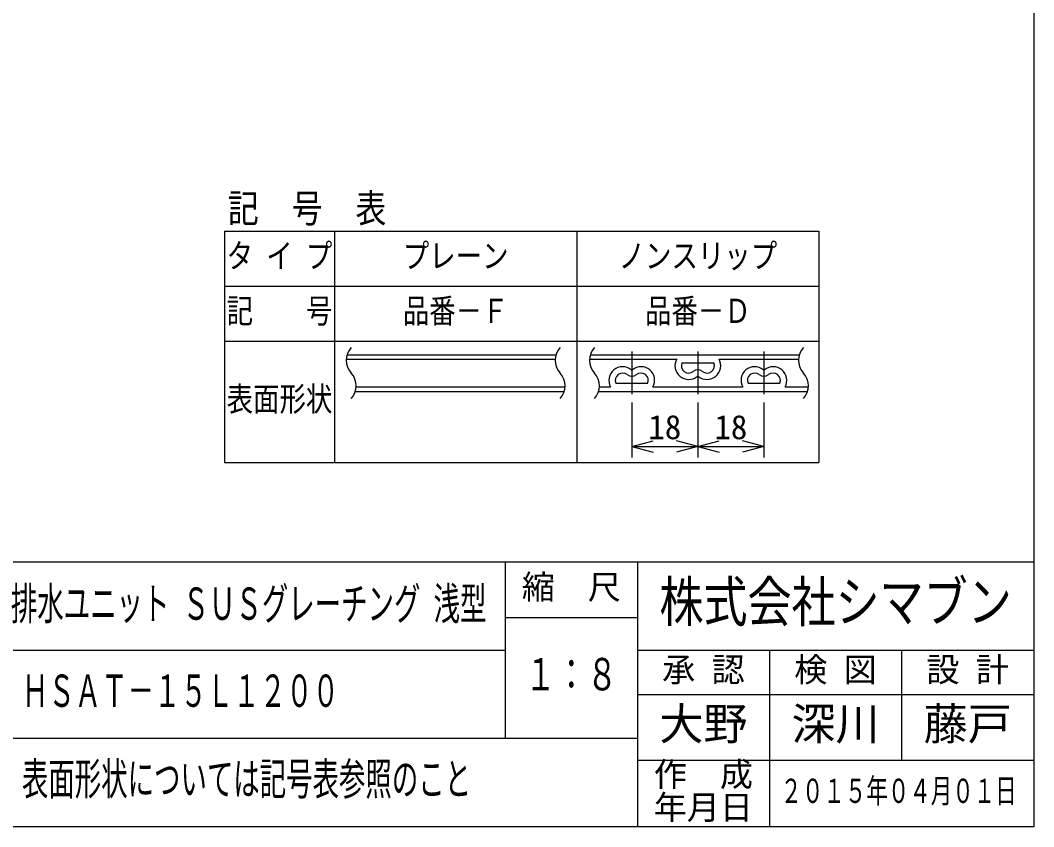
# Model space of a CAD drawing. Units: millimetres, scale not verified. Extents: x -1092 to 1092, y -744 to 696.
# Drawn here: x 356 to 1092, y -744 to -158 of the extents above; entities that cross this region are included whole.
import ezdxf
from ezdxf.enums import TextEntityAlignment as Align

# ---------------------------------------------------------------- set-up
doc = ezdxf.new("R2010")
doc.units = ezdxf.units.MM
doc.header["$LTSCALE"] = 8
doc.linetypes.add('CHAIN1', pattern=[8, 5, -1, 1, -1])
doc.layers.add('0-7_枠細線', color=5, linetype='Continuous')
doc.layers.add('0-8_枠中線', color=5, linetype='Continuous')
doc.styles.add('ＭＳ ゴシック', font='')
doc.styles.get('ＭＳ ゴシック').set_extended_font_data('MS Gothic')

msp = doc.modelspace()

# ---------------------------------------------------------------- linework, layer by layer
at = {"layer": '0-7_枠細線'}
for p, q in [((503.954, -311.489), (935.954, -311.489)), ((503.954, -311.489), (503.954, -479.489)), ((583.954, -311.489), (583.954, -479.489)), ((759.954, -311.489), (759.954, -479.489)), ((935.954, -311.489), (935.954, -479.489)), ((503.954, -351.489), (935.954, -351.489)), ((503.954, -391.489), (935.954, -391.489)), ((592.476, -404.418), (744.285, -404.418)), ((593.062, -401.218), (744.871, -401.218)), ((769.276, -404.418), (832.576, -404.418)), ((769.862, -401.218), (921.671, -401.218)), ((863.333, -404.418), (921.085, -404.418)), ((836.4, -407.085), (859.509, -407.085)), ((599.624, -424.685), (751.433, -424.685)), ((776.425, -424.685), (784.576, -424.685)), ((788.4, -422.018), (811.509, -422.018)), ((815.333, -424.685), (880.576, -424.685)), ((884.4, -422.018), (907.509, -422.018)), ((911.333, -424.685), (928.233, -424.685)), ((599.038, -427.885), (750.847, -427.885)), ((775.839, -427.885), (927.647, -427.885)), ((799.954, -435.885), (799.954, -475.885)), ((847.954, -435.885), (847.954, -475.885)), ((895.954, -435.885), (895.954, -475.885)), ((799.954, -467.885), (815.409, -463.744)), ((847.954, -467.885), (832.5, -463.744)), ((847.954, -467.885), (863.409, -463.744)), ((895.954, -467.885), (880.5, -463.744)), ((799.954, -467.885), (815.409, -472.026)), ((799.954, -467.885), (847.954, -467.885)), ((847.954, -467.885), (832.5, -472.026)), ((847.954, -467.885), (863.409, -472.026)), ((847.954, -467.885), (895.954, -467.885)), ((895.954, -467.885), (880.5, -472.026)), ((503.954, -479.489), (935.954, -479.489)), ((708, -552), (708, -680)), ((804, -552), (804, -744)), ((708, -592), (804, -592)), ((708, -616), (292, -616)), ((1092, -616), (804, -616)), ((900, -616), (900, -744)), ((996, -616), (996, -696)), ((804, -648), (1092, -648)), ((804, -680), (292, -680)), ((1092, -696), (804, -696))]:
    msp.add_line(p, q, dxfattribs=at)
at = {"layer": '0-7_枠細線', "linetype": 'CHAIN1'}
for p, q in [((799.954, -398.978), (799.954, -429.935)), ((847.954, -398.978), (847.954, -429.935)), ((895.954, -398.978), (895.954, -429.935))]:
    msp.add_line(p, q, dxfattribs=at)
at = {"layer": '0-7_枠細線'}
for centre, radius, start, end in [((606.193, -405.277), 13.745, 137.56163, 222.43837), ((758.002, -405.277), 13.745, 137.56163, 222.43837), ((782.994, -405.277), 13.745, 137.56163, 222.43837), ((934.803, -405.277), 13.745, 137.56163, 222.43837), ((841.288, -409.218), 9.947, 151.14637, 308.68219), ((854.621, -409.218), 9.947, 231.31781, 28.85363), ((793.288, -419.885), 9.947, 51.31781, 208.85363), ((799.954, -411.558), 0.72, 231.31781, 308.68219), ((806.621, -419.885), 9.947, 331.14637, 128.68219), ((841.288, -409.218), 5.333, 156.42182, 308.68219), ((847.954, -417.545), 5.333, 51.31781, 128.68219), ((854.621, -409.218), 5.333, 231.31781, 23.57818), ((889.288, -419.885), 9.947, 51.31781, 208.85363), ((895.954, -411.558), 0.72, 231.31781, 308.68219), ((902.621, -419.885), 9.947, 331.14637, 128.68219), ((585.906, -423.826), 13.745, 317.56163, 42.43837), ((737.715, -423.826), 13.745, 317.56163, 42.43837), ((762.707, -423.826), 13.745, 317.56163, 42.43837), ((793.288, -419.885), 5.333, 51.31781, 203.57818), ((799.954, -411.558), 5.333, 231.31781, 308.68219), ((806.621, -419.885), 5.333, 336.42182, 128.68219), ((847.954, -417.545), 0.72, 51.31781, 128.68219), ((889.288, -419.885), 5.333, 51.31781, 203.57818), ((895.954, -411.558), 5.333, 231.31781, 308.68219), ((902.621, -419.885), 5.333, 336.42182, 128.68219), ((914.516, -423.826), 13.745, 317.56163, 42.43837)]:
    msp.add_arc(centre, radius, start, end, dxfattribs=at)
at = {"layer": '0-8_枠中線'}
msp.add_lwpolyline([(-1092, -744), (-1092, 696), (1092, 696), (1092, -744)], close=True, dxfattribs=at)
msp.add_lwpolyline([(1092, -552), (292, -552), (292, -744)], dxfattribs=at)

# ---------------------------------------------------------------- texts
at = {"layer": '0-7_枠細線', "style": 'ＭＳ ゴシック'}
for s, height, width, p in [('タ イ プ', 17.6, 0.8, (505.554, -343.489)), ('プレーン', 17.6, 0.8, (633.554, -343.489)), ('ノンスリップ', 17.6, 0.8, (790.354, -343.489)), ('記\u3000\u3000号', 17.6, 0.8, (505.554, -383.489)), ('品番－Ｆ', 17.6, 0.8, (633.554, -383.489)), ('品番－Ｄ', 17.6, 0.8, (809.554, -383.489)), ('表面形状', 17.6, 0.8, (505.554, -447.489)), ('排水ユニット ＳＵＳグレーチング 浅型', 23.46, 0.6, (348.8, -600.751)), ('株式会社シマブン', 29.33, 0.8, (820, -604)), ('１：８', 23.46, 0.7, (722.4, -652)), ('ＨＳＡＴ－１５Ｌ１２００', 23.46, 0.6, (356.8, -664)), ('表面形状については記号表参照のこと', 23.46, 0.6, (356.8, -728)), ('２０１５年０４月０１日', 17.6, 0.65, (908, -732))]:
    msp.add_text(s, height=height, dxfattribs=dict(at, width=width)).set_placement(p, align=Align.BOTTOM_LEFT)
for s, height, p in [('18', 17.6, (811.954, -467.885)), ('18', 17.6, (859.954, -467.885)), ('縮\u3000尺', 17.6, (720, -584)), ('検 図', 17.6, (918, -644)), ('承 認', 17.6, (822, -644)), ('設 計', 17.6, (1014, -644)), ('大野', 23.46, (820, -688)), ('深川', 23.46, (916, -688)), ('藤戸', 23.46, (1012, -688)), ('作\u3000成', 17.6, (816, -720)), ('年月日', 17.6, (816, -744))]:
    msp.add_text(s, height=height, dxfattribs=at).set_placement(p, align=Align.BOTTOM_LEFT)
at = {"layer": '0-7_枠細線', "insert": (506.449, -307.489), "char_height": 20.53, "attachment_point": 7, "style": 'ＭＳ ゴシック'}
msp.add_mtext('\\T2.07;\\W0.8;記号表', dxfattribs=at)

doc.saveas('drawing.dxf')
